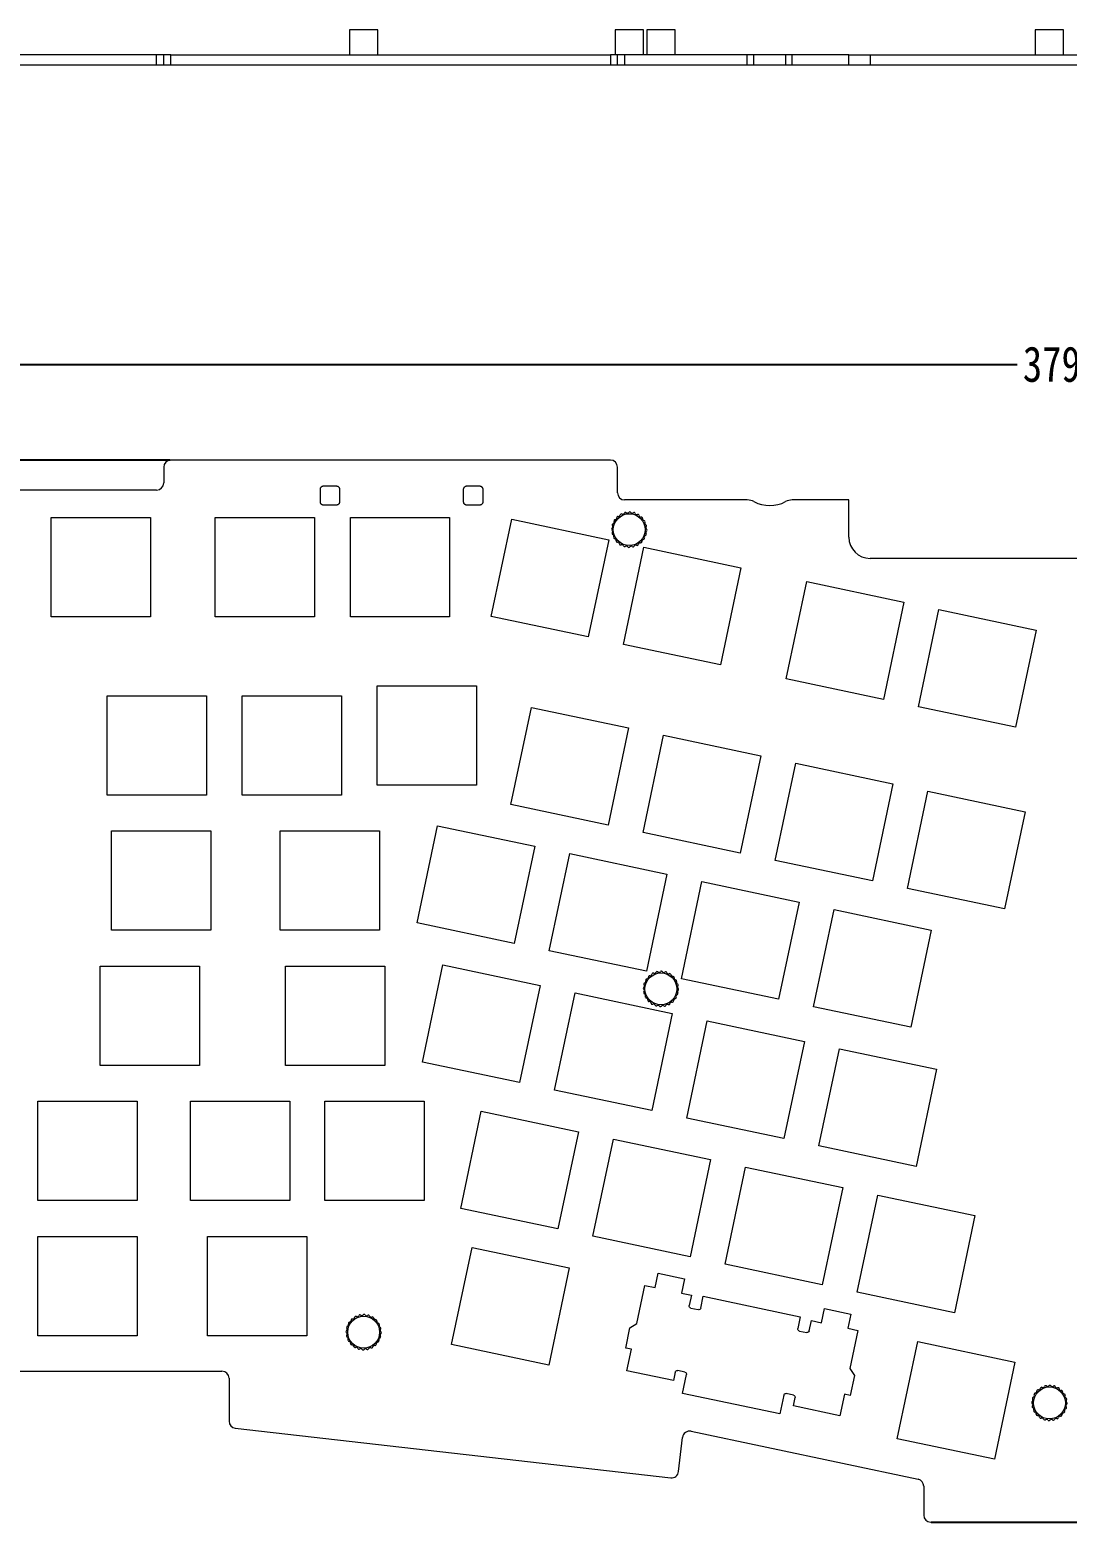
# Model space of a CAD drawing. Header units: inches. Extents: x 633 to 1402, y 68 to 485.
# Drawn here: x 748.7 to 895, y 67.8 to 278.1 of the extents above; entities that cross this region are included whole.
import ezdxf

# ---------------------------------------------------------------- set-up
doc = ezdxf.new("R2010")
doc.units = ezdxf.units.IN
doc.header["$LTSCALE"] = 2.574606
doc.header["$MEASUREMENT"] = 0
doc.header["$PDMODE"] = 3
doc.header["$PDSIZE"] = 0.3125
doc.layers.get('0').update_dxf_attribs({"linetype": 'CONTINUOUS'})
doc.layers.get('Defpoints').update_dxf_attribs({"linetype": 'CONTINUOUS'})
doc.styles.get("Standard").update_dxf_attribs({"font": 'txt', "width": 0.8})
doc.dimstyles.new('副本 STANDARD', dxfattribs={"dimtxt": 5, "dimasz": 3, "dimexe": 0.125, "dimexo": 0.0625, "dimgap": 0.09, "dimtad": 0, "dimtoh": 1, "dimzin": 4, "dimdsep": 46, "dimtxsty": 'Standard', "dimblk": '_FILLED', "dimcen": 0.09, "dimazin": 1, "dimtp": 0.01, "dimtm": 0.01, "dimtfac": 1, "dimtofl": 0, "dimtmove": 0, "dimatfit": 3, "dimldrblk": '_FILLED', "dimfxl": 1, "dimtolj": 1, "dimtzin": 4, "dimarcsym": 0})

# ---------------------------------------------------------------- blocks, each defined once
blk = doc.blocks.new('_FILLED')
at = {"color": 0, "linetype": 'ByBlock'}
blk.add_solid([(0, 0), (-1, 0.167), (-1, -0.167)], dxfattribs=at)
blk = doc.blocks.new('*D23')
at = {"color": 0, "lineweight": -2, "transparency": 16777216}
for p, q in [((714.15, 182.34), (714.15, 231.07)), ((717.15, 230.94), (887.92, 230.94)), ((1090.2, 230.94), (919.43, 230.94)), ((1093.2, 184.34), (1093.2, 231.07))]:
    blk.add_line(p, q, dxfattribs=at)
at = {"layer": 'Defpoints', "color": 0, "transparency": 16777216}
for p in [(1093.2, 230.94), (1093.2, 184.28), (714.15, 182.28)]:
    blk.add_point(p, dxfattribs=at)
at = {"color": 0, "lineweight": -2, "transparency": 16777216, "xscale": 3, "yscale": 3, "zscale": 3, "rotation": 180}
blk.add_blockref('_FILLED', (714.15, 230.94), dxfattribs=at)
at = {"color": 0, "lineweight": -2, "transparency": 16777216, "xscale": 3, "yscale": 3, "zscale": 3}
blk.add_blockref('_FILLED', (1093.2, 230.94), dxfattribs=at)
at = {"color": 0, "transparency": 16777216, "insert": (903.67, 230.94), "char_height": 5, "attachment_point": 5}
blk.add_mtext('\\A1;379.05±.15', dxfattribs=at)
blk = doc.blocks.new('*D24')
at = {"color": 0, "lineweight": -2, "transparency": 16777216}
for p, q in [((1028.6, 217.45), (1109.17, 217.45)), ((1109.05, 214.45), (1109.05, 157.36)), ((1109.05, 70.75), (1109.05, 127.85)), ((875.78, 67.75), (1109.17, 67.75))]:
    blk.add_line(p, q, dxfattribs=at)
at = {"layer": 'Defpoints', "color": 0, "transparency": 16777216}
for p in [(1028.53, 217.45), (875.71, 67.75), (1109.05, 67.75)]:
    blk.add_point(p, dxfattribs=at)
at = {"color": 0, "lineweight": -2, "transparency": 16777216, "xscale": 3, "yscale": 3, "zscale": 3}
for p, rotation in [((1109.05, 217.45), 90), ((1109.05, 67.75), 270)]:
    blk.add_blockref('_FILLED', p, dxfattribs=dict(at, rotation=rotation))
at = {"color": 0, "transparency": 16777216, "insert": (1109.05, 142.6), "char_height": 5, "attachment_point": 5, "rotation": 90}
blk.add_mtext('\\A1;149.70±.10', dxfattribs=at)
blk = doc.blocks.new('*D25')
at = {"color": 0, "lineweight": -2, "transparency": 16777216}
for p, q in [((768.47, 217.45), (698.69, 217.45)), ((698.82, 214.45), (698.82, 168.33)), ((698.82, 92.03), (698.82, 138.15)), ((720.59, 89.03), (698.69, 89.03))]:
    blk.add_line(p, q, dxfattribs=at)
at = {"layer": 'Defpoints', "color": 0, "transparency": 16777216}
for p in [(768.53, 217.45), (698.82, 89.03), (720.65, 89.03)]:
    blk.add_point(p, dxfattribs=at)
at = {"color": 0, "lineweight": -2, "transparency": 16777216, "xscale": 3, "yscale": 3, "zscale": 3}
for p, rotation in [((698.82, 217.45), 90), ((698.82, 89.03), 270)]:
    blk.add_blockref('_FILLED', p, dxfattribs=dict(at, rotation=rotation))
at = {"color": 0, "transparency": 16777216, "insert": (698.82, 153.24), "char_height": 5, "attachment_point": 5, "rotation": 90}
blk.add_mtext('\\A1;128.43±.10', dxfattribs=at)

msp = doc.modelspace()

# ---------------------------------------------------------------- linework, layer by layer
at = {"color": 7, "linetype": 'Continuous', "lineweight": 15}
for p, q in [((793.733, 278.093), (793.733, 274.593)), ((797.733, 278.093), (793.733, 278.093)), ((797.733, 274.593), (797.733, 278.093)), ((831.196, 278.093), (831.196, 274.593)), ((835.196, 278.093), (831.196, 278.093)), ((835.196, 274.593), (835.196, 278.093)), ((835.66, 278.093), (835.66, 274.593)), ((839.66, 278.093), (835.66, 278.093)), ((839.66, 274.593), (839.66, 278.093)), ((890.449, 278.093), (890.449, 274.593)), ((894.449, 278.093), (890.449, 278.093)), ((894.449, 274.593), (894.449, 278.093)), ((766.533, 274.593), (734.705, 274.593)), ((766.533, 273.093), (766.533, 274.593)), ((767.533, 273.093), (767.533, 274.593)), ((768.533, 273.093), (768.533, 274.593)), ((768.533, 274.593), (830.533, 274.593)), ((830.533, 274.593), (830.533, 273.093)), ((831.533, 273.093), (831.533, 274.593)), ((832.533, 274.593), (832.533, 273.093)), ((849.84, 274.593), (832.533, 274.593)), ((849.84, 273.093), (849.84, 274.593)), ((850.777, 273.093), (850.777, 274.593)), ((855.229, 274.593), (855.229, 273.093)), ((856.166, 273.093), (856.166, 274.593)), ((864.159, 274.593), (856.166, 274.593)), ((864.159, 273.093), (864.159, 274.593)), ((864.159, 274.593), (867.159, 274.593)), ((867.159, 274.593), (867.159, 273.093)), ((867.159, 274.593), (938.893, 274.593)), ((766.533, 273.093), (734.705, 273.093)), ((767.533, 273.093), (766.533, 273.093)), ((768.533, 273.093), (767.533, 273.093)), ((830.533, 273.093), (768.533, 273.093)), ((831.533, 273.093), (830.533, 273.093)), ((832.533, 273.093), (831.533, 273.093)), ((849.84, 273.093), (832.533, 273.093)), ((850.777, 273.093), (849.84, 273.093)), ((855.229, 273.093), (850.777, 273.093)), ((856.166, 273.093), (855.229, 273.093)), ((864.159, 273.093), (856.166, 273.093)), ((867.159, 273.093), (864.159, 273.093)), ((938.893, 273.093), (867.159, 273.093)), ((830.533, 217.454), (768.533, 217.454)), ((767.533, 216.454), (767.533, 214.226)), ((831.533, 212.826), (831.533, 216.454)), ((766.533, 213.226), (734.705, 213.226)), ((789.633, 211.554), (789.633, 213.354)), ((790.083, 213.804), (791.883, 213.804)), ((792.333, 213.354), (792.333, 211.554)), ((809.833, 211.554), (809.833, 213.354)), ((810.283, 213.804), (812.083, 213.804)), ((812.533, 213.354), (812.533, 211.554)), ((791.883, 211.104), (790.083, 211.104)), ((812.083, 211.104), (810.283, 211.104)), ((849.84, 211.826), (832.533, 211.826)), ((864.159, 211.826), (856.166, 211.826)), ((864.159, 206.596), (864.159, 211.826)), ((751.666, 209.371), (765.666, 209.371)), ((751.666, 195.371), (751.666, 209.371)), ((765.666, 209.371), (765.666, 195.371)), ((774.813, 209.371), (788.813, 209.371)), ((774.813, 195.371), (774.813, 209.371)), ((788.813, 209.371), (788.813, 195.371)), ((793.863, 209.371), (807.863, 209.371)), ((793.863, 195.371), (793.863, 209.371)), ((807.863, 209.371), (807.863, 195.371)), ((813.721, 195.409), (816.615, 209.106)), ((816.615, 209.106), (830.312, 206.212)), ((830.312, 206.212), (827.418, 192.515)), ((832.359, 191.471), (835.253, 205.168)), ((835.253, 205.168), (848.951, 202.274)), ((848.951, 202.274), (846.057, 188.577)), ((938.893, 203.596), (867.159, 203.596)), ((855.327, 186.618), (858.221, 200.316)), ((858.221, 200.316), (871.919, 197.422)), ((871.919, 197.422), (869.025, 183.724)), ((873.966, 182.68), (876.86, 196.378)), ((876.86, 196.378), (890.557, 193.484)), ((765.666, 195.371), (751.666, 195.371)), ((788.813, 195.371), (774.813, 195.371)), ((807.863, 195.371), (793.863, 195.371)), ((827.418, 192.515), (813.721, 195.409)), ((846.057, 188.577), (832.359, 191.471)), ((890.557, 193.484), (887.663, 179.786)), ((797.663, 185.636), (811.663, 185.636)), ((797.663, 171.636), (797.663, 185.636)), ((811.663, 185.636), (811.663, 171.636)), ((869.025, 183.724), (855.327, 186.618)), ((759.563, 184.226), (773.563, 184.226)), ((759.563, 170.226), (759.563, 184.226)), ((773.563, 184.226), (773.563, 170.226)), ((778.613, 184.226), (792.613, 184.226)), ((778.613, 170.226), (778.613, 184.226)), ((792.613, 184.226), (792.613, 170.226)), ((816.5, 168.898), (819.394, 182.595)), ((819.394, 182.595), (833.091, 179.701)), ((887.663, 179.786), (873.966, 182.68)), ((833.091, 179.701), (830.197, 166.004)), ((835.138, 164.96), (838.032, 178.657)), ((838.032, 178.657), (851.73, 175.763)), ((851.73, 175.763), (848.836, 162.066)), ((853.777, 161.022), (856.671, 174.72)), ((856.671, 174.72), (870.369, 171.825)), ((811.663, 171.636), (797.663, 171.636)), ((870.369, 171.825), (867.475, 158.128)), ((872.415, 157.084), (875.309, 170.782)), ((875.309, 170.782), (889.007, 167.888)), ((773.563, 170.226), (759.563, 170.226)), ((792.613, 170.226), (778.613, 170.226)), ((830.197, 166.004), (816.5, 168.898)), ((889.007, 167.888), (886.113, 154.19)), ((760.163, 165.176), (774.163, 165.176)), ((760.163, 151.176), (760.163, 165.176)), ((774.163, 165.176), (774.163, 151.176)), ((783.963, 165.176), (797.963, 165.176)), ((783.963, 151.176), (783.963, 165.176)), ((797.963, 165.176), (797.963, 151.176)), ((803.267, 152.223), (806.161, 165.921)), ((806.161, 165.921), (819.859, 163.027)), ((848.836, 162.066), (835.138, 164.96)), ((819.859, 163.027), (816.965, 149.329)), ((821.906, 148.285), (824.8, 161.983)), ((824.8, 161.983), (838.497, 159.089)), ((867.475, 158.128), (853.777, 161.022)), ((838.497, 159.089), (835.603, 145.391)), ((840.544, 144.347), (843.438, 158.045)), ((843.438, 158.045), (857.136, 155.151)), ((886.113, 154.19), (872.415, 157.084)), ((857.136, 155.151), (854.242, 141.453)), ((859.183, 140.409), (862.077, 154.107)), ((862.077, 154.107), (875.774, 151.213)), ((816.965, 149.329), (803.267, 152.223)), ((774.163, 151.176), (760.163, 151.176)), ((797.963, 151.176), (783.963, 151.176)), ((875.774, 151.213), (872.88, 137.515)), ((835.603, 145.391), (821.906, 148.285)), ((758.563, 146.126), (772.563, 146.126)), ((758.563, 132.126), (758.563, 146.126)), ((772.563, 146.126), (772.563, 132.126)), ((784.733, 146.126), (798.733, 146.126)), ((784.733, 132.126), (784.733, 146.126)), ((798.733, 146.126), (798.733, 132.126)), ((804.025, 132.592), (806.919, 146.29)), ((806.919, 146.29), (820.617, 143.396)), ((820.617, 143.396), (817.723, 129.698)), ((854.242, 141.453), (840.544, 144.347)), ((822.664, 128.654), (825.558, 142.352)), ((825.558, 142.352), (839.256, 139.458)), ((839.256, 139.458), (836.362, 125.76)), ((872.88, 137.515), (859.183, 140.409)), ((841.303, 124.716), (844.197, 138.414)), ((844.197, 138.414), (857.894, 135.52)), ((857.894, 135.52), (855, 121.822)), ((817.723, 129.698), (804.025, 132.592)), ((859.941, 120.778), (862.835, 134.476)), ((862.835, 134.476), (876.533, 131.582)), ((772.563, 132.126), (758.563, 132.126)), ((798.733, 132.126), (784.733, 132.126)), ((876.533, 131.582), (873.639, 117.884)), ((836.362, 125.76), (822.664, 128.654)), ((790.263, 127.076), (804.263, 127.076)), ((790.263, 113.076), (790.263, 127.076)), ((804.263, 127.076), (804.263, 113.076)), ((809.431, 111.98), (812.325, 125.677)), ((812.325, 125.677), (826.023, 122.783)), ((855, 121.822), (841.303, 124.716)), ((826.023, 122.783), (823.129, 109.086)), ((828.07, 108.042), (830.964, 121.739)), ((830.964, 121.739), (844.661, 118.845)), ((873.639, 117.884), (859.941, 120.778)), ((844.661, 118.845), (841.767, 105.148)), ((846.708, 104.104), (849.602, 117.801)), ((849.602, 117.801), (863.3, 114.907)), ((863.3, 114.907), (860.406, 101.21)), ((865.347, 100.166), (868.241, 113.863)), ((868.241, 113.863), (881.938, 110.969)), ((804.263, 113.076), (790.263, 113.076)), ((823.129, 109.086), (809.431, 111.98)), ((881.938, 110.969), (879.044, 97.272)), ((749.783, 108.026), (763.783, 108.026)), ((749.783, 94.026), (749.783, 108.026)), ((763.783, 108.026), (763.783, 94.026)), ((773.733, 108.026), (787.733, 108.026)), ((773.733, 94.026), (773.733, 108.026)), ((787.733, 108.026), (787.733, 94.026)), ((841.767, 105.148), (828.07, 108.042)), ((808.133, 92.783), (811.027, 106.481)), ((811.027, 106.481), (824.725, 103.587)), ((824.725, 103.587), (821.831, 89.889)), ((860.406, 101.21), (846.708, 104.104)), ((834.273, 95.769), (835.405, 101.126)), ((835.405, 101.126), (836.824, 100.826)), ((836.824, 100.826), (837.247, 102.832)), ((837.247, 102.832), (840.965, 102.046)), ((840.965, 102.046), (840.542, 100.041)), ((840.542, 100.041), (841.96, 99.741)), ((841.96, 99.741), (841.65, 98.273)), ((843.264, 97.932), (843.616, 99.596)), ((843.616, 99.596), (857.314, 96.702)), ((879.044, 97.272), (865.347, 100.166)), ((841.882, 97.918), (842.909, 97.701)), ((860.305, 95.865), (860.729, 97.871)), ((860.729, 97.871), (864.447, 97.085)), ((864.447, 97.085), (864.023, 95.08)), ((832.696, 92.295), (833.295, 95.133)), ((833.295, 95.133), (834.273, 95.769)), ((857.314, 96.702), (856.962, 95.038)), ((857.194, 94.683), (858.221, 94.466)), ((858.576, 94.697), (858.887, 96.165)), ((858.887, 96.165), (860.305, 95.865)), ((864.023, 95.08), (865.442, 94.78)), ((865.442, 94.78), (864.31, 89.423)), ((763.783, 94.026), (749.783, 94.026)), ((787.733, 94.026), (773.733, 94.026)), ((821.831, 89.889), (808.133, 92.783)), ((870.989, 79.503), (873.883, 93.201)), ((873.883, 93.201), (887.58, 90.307)), ((833.503, 92.125), (832.696, 92.295)), ((832.862, 89.092), (833.503, 92.125)), ((720.648, 89.026), (775.748, 89.026)), ((839.418, 87.707), (832.862, 89.092)), ((839.666, 88.881), (839.418, 87.707)), ((841.049, 88.895), (840.021, 89.112)), ((840.722, 85.898), (841.28, 88.54)), ((864.31, 89.423), (864.947, 88.445)), ((864.947, 88.445), (864.347, 85.608)), ((887.58, 90.307), (884.686, 76.609)), ((776.748, 88.026), (776.748, 81.988)), ((854.419, 83.004), (840.722, 85.898)), ((854.978, 85.646), (854.419, 83.004)), ((856.36, 85.66), (855.333, 85.877)), ((856.344, 84.13), (856.592, 85.305)), ((863.54, 85.779), (862.899, 82.745)), ((864.347, 85.608), (863.54, 85.779)), ((862.899, 82.745), (856.344, 84.13)), ((777.635, 80.995), (839.045, 73.998)), ((841.906, 80.559), (873.928, 73.794)), ((840.152, 74.878), (840.701, 79.695)), ((884.686, 76.609), (870.989, 79.503)), ((874.713, 72.817), (874.713, 68.751)), ((875.713, 67.751), (914.413, 67.751))]:
    msp.add_line(p, q, dxfattribs=at)
at = {"color": 1, "linetype": 'Continuous', "lineweight": 15}
for p, q in [((749.783, 113.076), (749.783, 127.076)), ((749.783, 127.076), (763.783, 127.076)), ((763.783, 127.076), (763.783, 113.076)), ((771.313, 127.076), (785.313, 127.076)), ((771.313, 113.076), (771.313, 127.076)), ((785.313, 127.076), (785.313, 113.076)), ((763.783, 113.076), (749.783, 113.076)), ((785.313, 113.076), (771.313, 113.076))]:
    msp.add_line(p, q, dxfattribs=at)
at = {"color": 7, "linetype": 'Continuous', "lineweight": 15}
for centre in [(833.196, 207.647), (837.66, 142.912), (795.733, 94.526), (892.449, 84.551)]:
    msp.add_circle(centre, 2.25, dxfattribs=at)
for centre, radius, start, end in [((768.533, 216.454), 1, 90, 180), ((830.533, 216.454), 1, 0, 90), ((766.533, 214.226), 1, 270, 0), ((832.533, 212.826), 1, 180, 270), ((849.84, 209.826), 2, 62.05466, 90), ((853.003, 215.789), 4.75, 242.05466, 297.94534), ((856.166, 209.826), 2, 90, 117.94534), ((830.997, 208.321), 0.2, 167.54107, 215.21961), ((830.988, 208.293), 0.2, 111.46399, 159.14253), ((830.824, 208.711), 0.25, 291.46399, 20.21961), ((831.246, 208.867), 0.2, 152.54107, 200.21961), ((831.231, 208.842), 0.2, 96.46399, 144.14253), ((831.18, 209.289), 0.25, 276.46399, 5.21961), ((831.628, 209.33), 0.2, 137.54107, 185.21961), ((831.607, 209.31), 0.2, 81.46399, 129.14253), ((831.674, 209.755), 0.25, 261.46399, 350.21961), ((832.117, 209.678), 0.2, 122.54107, 170.21961), ((832.091, 209.665), 0.2, 66.46399, 114.14253), ((832.271, 210.077), 0.25, 246.46399, 335.21961), ((832.68, 209.889), 0.2, 107.54107, 155.21961), ((832.651, 209.882), 0.2, 51.46399, 99.14253), ((832.931, 210.234), 0.25, 231.46399, 320.21961), ((833.277, 209.946), 0.2, 92.54107, 140.21961), ((833.248, 209.947), 0.2, 36.46399, 84.14253), ((833.61, 210.214), 0.25, 216.46399, 305.21961), ((833.869, 209.846), 0.2, 77.54107, 125.21961), ((833.841, 209.855), 0.2, 21.46399, 69.14253), ((834.26, 210.02), 0.25, 201.46399, 290.21961), ((834.416, 209.597), 0.2, 62.54107, 110.21961), ((834.391, 209.613), 0.2, 6.46399, 54.14253), ((834.838, 209.663), 0.25, 186.46399, 275.21961), ((834.879, 209.215), 0.2, 47.54107, 95.21961), ((834.859, 209.236), 0.2, 351.46399, 39.14253), ((835.304, 209.17), 0.25, 171.46399, 260.21961), ((835.227, 208.726), 0.2, 32.54107, 80.21961), ((835.626, 208.572), 0.25, 156.46399, 245.21961), ((835.213, 208.752), 0.2, 336.46399, 24.14253), ((835.437, 208.164), 0.2, 17.54107, 65.21961), ((830.897, 207.699), 0.2, 126.46399, 174.14253), ((830.898, 207.728), 0.2, 182.54107, 230.21961), ((830.962, 207.102), 0.2, 141.46399, 189.14253), ((830.955, 207.131), 0.2, 197.54107, 245.21961), ((830.61, 207.383), 0.25, 321.46399, 50.21961), ((830.629, 208.061), 0.25, 306.46399, 35.21961), ((830.766, 206.722), 0.25, 336.46399, 65.21961), ((831.179, 206.543), 0.2, 156.46399, 204.14253), ((831.165, 206.568), 0.2, 212.54107, 260.21961), ((831.088, 206.125), 0.25, 351.46399, 80.21961), ((835.212, 206.005), 0.25, 96.46399, 185.21961), ((835.162, 206.453), 0.2, 276.46399, 324.14253), ((835.568, 206.583), 0.25, 111.46399, 200.21961), ((835.146, 206.428), 0.2, 332.54107, 20.21961), ((835.404, 207.002), 0.2, 291.46399, 339.14253), ((835.763, 207.233), 0.25, 126.46399, 215.21961), ((835.783, 207.912), 0.25, 141.46399, 230.21961), ((835.395, 206.974), 0.2, 347.54107, 35.21961), ((835.431, 208.192), 0.2, 321.46399, 9.14253), ((835.496, 207.595), 0.2, 306.46399, 354.14253), ((835.495, 207.566), 0.2, 2.54107, 50.21961), ((867.159, 206.596), 3, 180, 270), ((831.533, 206.058), 0.2, 171.46399, 219.14253), ((831.513, 206.079), 0.2, 227.54107, 275.21961), ((831.554, 205.631), 0.25, 6.46399, 95.21961), ((832.001, 205.682), 0.2, 186.46399, 234.14253), ((831.977, 205.697), 0.2, 242.54107, 290.21961), ((832.132, 205.275), 0.25, 21.46399, 110.21961), ((832.551, 205.44), 0.2, 201.46399, 249.14253), ((832.523, 205.448), 0.2, 257.54107, 305.21961), ((832.782, 205.08), 0.25, 36.46399, 125.21961), ((833.144, 205.348), 0.2, 216.46399, 264.14253), ((833.115, 205.349), 0.2, 272.54107, 320.21961), ((833.461, 205.061), 0.25, 51.46399, 140.21961), ((833.741, 205.413), 0.2, 231.46399, 279.14253), ((833.713, 205.406), 0.2, 287.54107, 335.21961), ((834.121, 205.217), 0.25, 66.46399, 155.21961), ((834.301, 205.63), 0.2, 246.46399, 294.14253), ((834.275, 205.616), 0.2, 302.54107, 350.21961), ((834.719, 205.54), 0.25, 81.46399, 170.21961), ((834.785, 205.985), 0.2, 261.46399, 309.14253), ((834.764, 205.965), 0.2, 317.54107, 5.21961), ((836.735, 145.342), 0.25, 246.46399, 335.21961), ((837.144, 145.154), 0.2, 107.54107, 155.21961), ((837.115, 145.147), 0.2, 51.46399, 99.14253), ((837.396, 145.499), 0.25, 231.46399, 320.21961), ((837.741, 145.211), 0.2, 92.54107, 140.21961), ((837.712, 145.212), 0.2, 36.46399, 84.14253), ((838.074, 145.479), 0.25, 216.46399, 305.21961), ((838.334, 145.112), 0.2, 77.54107, 125.21961), ((838.306, 145.12), 0.2, 21.46399, 69.14253), ((838.724, 145.285), 0.25, 201.46399, 290.21961), ((835.361, 142.964), 0.2, 126.46399, 174.14253), ((835.093, 143.326), 0.25, 306.46399, 35.21961), ((835.461, 143.586), 0.2, 167.54107, 215.21961), ((835.453, 143.558), 0.2, 111.46399, 159.14253), ((835.288, 143.976), 0.25, 291.46399, 20.21961), ((835.71, 144.132), 0.2, 152.54107, 200.21961), ((835.695, 144.107), 0.2, 96.46399, 144.14253), ((835.644, 144.554), 0.25, 276.46399, 5.21961), ((836.092, 144.595), 0.2, 137.54107, 185.21961), ((836.071, 144.575), 0.2, 81.46399, 129.14253), ((836.138, 145.02), 0.25, 261.46399, 350.21961), ((836.581, 144.944), 0.2, 122.54107, 170.21961), ((836.556, 144.93), 0.2, 66.46399, 114.14253), ((838.88, 144.862), 0.2, 62.54107, 110.21961), ((838.855, 144.878), 0.2, 6.46399, 54.14253), ((839.302, 144.928), 0.25, 186.46399, 275.21961), ((839.343, 144.48), 0.2, 47.54107, 95.21961), ((839.323, 144.502), 0.2, 351.46399, 39.14253), ((839.768, 144.435), 0.25, 171.46399, 260.21961), ((839.691, 143.991), 0.2, 32.54107, 80.21961), ((840.09, 143.837), 0.25, 156.46399, 245.21961), ((839.678, 144.017), 0.2, 336.46399, 24.14253), ((839.902, 143.429), 0.2, 17.54107, 65.21961), ((840.247, 143.177), 0.25, 141.46399, 230.21961), ((839.895, 143.457), 0.2, 321.46399, 9.14253), ((835.362, 142.994), 0.2, 182.54107, 230.21961), ((835.426, 142.367), 0.2, 141.46399, 189.14253), ((835.419, 142.396), 0.2, 197.54107, 245.21961), ((835.074, 142.648), 0.25, 321.46399, 50.21961), ((835.23, 141.987), 0.25, 336.46399, 65.21961), ((835.643, 141.808), 0.2, 156.46399, 204.14253), ((835.629, 141.833), 0.2, 212.54107, 260.21961), ((835.553, 141.39), 0.25, 351.46399, 80.21961), ((835.998, 141.323), 0.2, 171.46399, 219.14253), ((835.978, 141.344), 0.2, 227.54107, 275.21961), ((836.018, 140.896), 0.25, 6.46399, 95.21961), ((839.183, 140.805), 0.25, 81.46399, 170.21961), ((839.249, 141.25), 0.2, 261.46399, 309.14253), ((839.228, 141.23), 0.2, 317.54107, 5.21961), ((839.676, 141.271), 0.25, 96.46399, 185.21961), ((839.626, 141.718), 0.2, 276.46399, 324.14253), ((840.033, 141.848), 0.25, 111.46399, 200.21961), ((839.61, 141.693), 0.2, 332.54107, 20.21961), ((839.868, 142.267), 0.2, 291.46399, 339.14253), ((840.227, 142.499), 0.25, 126.46399, 215.21961), ((839.859, 142.239), 0.2, 347.54107, 35.21961), ((839.96, 142.86), 0.2, 306.46399, 354.14253), ((839.959, 142.831), 0.2, 2.54107, 50.21961), ((836.466, 140.947), 0.2, 186.46399, 234.14253), ((836.441, 140.962), 0.2, 242.54107, 290.21961), ((836.596, 140.54), 0.25, 21.46399, 110.21961), ((837.015, 140.705), 0.2, 201.46399, 249.14253), ((836.987, 140.713), 0.2, 257.54107, 305.21961), ((837.246, 140.345), 0.25, 36.46399, 125.21961), ((837.608, 140.613), 0.2, 216.46399, 264.14253), ((837.579, 140.614), 0.2, 272.54107, 320.21961), ((837.925, 140.326), 0.25, 51.46399, 140.21961), ((838.205, 140.678), 0.2, 231.46399, 279.14253), ((838.177, 140.671), 0.2, 287.54107, 335.21961), ((838.585, 140.482), 0.25, 66.46399, 155.21961), ((838.765, 140.895), 0.2, 246.46399, 294.14253), ((838.739, 140.881), 0.2, 302.54107, 350.21961), ((794.808, 96.956), 0.25, 246.46399, 335.21961), ((795.217, 96.767), 0.2, 107.54107, 155.21961), ((795.188, 96.76), 0.2, 51.46399, 99.14253), ((795.469, 97.112), 0.25, 231.46399, 320.21961), ((795.815, 96.824), 0.2, 92.54107, 140.21961), ((795.785, 96.825), 0.2, 36.46399, 84.14253), ((796.147, 97.093), 0.25, 216.46399, 305.21961), ((796.407, 96.725), 0.2, 77.54107, 125.21961), ((796.379, 96.733), 0.2, 21.46399, 69.14253), ((796.797, 96.898), 0.25, 201.46399, 290.21961), ((793.434, 94.578), 0.2, 126.46399, 174.14253), ((793.166, 94.94), 0.25, 306.46399, 35.21961), ((793.534, 95.199), 0.2, 167.54107, 215.21961), ((793.526, 95.171), 0.2, 111.46399, 159.14253), ((793.361, 95.59), 0.25, 291.46399, 20.21961), ((793.783, 95.745), 0.2, 152.54107, 200.21961), ((793.768, 95.72), 0.2, 96.46399, 144.14253), ((793.717, 96.168), 0.25, 276.46399, 5.21961), ((794.165, 96.208), 0.2, 137.54107, 185.21961), ((794.144, 96.188), 0.2, 81.46399, 129.14253), ((794.211, 96.633), 0.25, 261.46399, 350.21961), ((794.654, 96.557), 0.2, 122.54107, 170.21961), ((794.629, 96.543), 0.2, 66.46399, 114.14253), ((796.953, 96.476), 0.2, 62.54107, 110.21961), ((796.928, 96.491), 0.2, 6.46399, 54.14253), ((797.375, 96.542), 0.25, 186.46399, 275.21961), ((797.416, 96.094), 0.2, 47.54107, 95.21961), ((797.396, 96.115), 0.2, 351.46399, 39.14253), ((797.841, 96.048), 0.25, 171.46399, 260.21961), ((797.765, 95.605), 0.2, 32.54107, 80.21961), ((798.163, 95.451), 0.25, 156.46399, 245.21961), ((797.751, 95.63), 0.2, 336.46399, 24.14253), ((797.975, 95.042), 0.2, 17.54107, 65.21961), ((798.32, 94.79), 0.25, 141.46399, 230.21961), ((797.968, 95.071), 0.2, 321.46399, 9.14253), ((793.435, 94.607), 0.2, 182.54107, 230.21961), ((793.499, 93.981), 0.2, 141.46399, 189.14253), ((793.492, 94.009), 0.2, 197.54107, 245.21961), ((793.147, 94.261), 0.25, 321.46399, 50.21961), ((793.303, 93.601), 0.25, 336.46399, 65.21961), ((793.716, 93.421), 0.2, 156.46399, 204.14253), ((793.702, 93.447), 0.2, 212.54107, 260.21961), ((793.626, 93.003), 0.25, 351.46399, 80.21961), ((794.071, 92.937), 0.2, 171.46399, 219.14253), ((794.051, 92.958), 0.2, 227.54107, 275.21961), ((794.092, 92.51), 0.25, 6.46399, 95.21961), ((797.256, 92.418), 0.25, 81.46399, 170.21961), ((797.323, 92.863), 0.2, 261.46399, 309.14253), ((797.301, 92.843), 0.2, 317.54107, 5.21961), ((797.749, 92.884), 0.25, 96.46399, 185.21961), ((797.699, 93.331), 0.2, 276.46399, 324.14253), ((798.106, 93.462), 0.25, 111.46399, 200.21961), ((797.683, 93.306), 0.2, 332.54107, 20.21961), ((797.941, 93.88), 0.2, 291.46399, 339.14253), ((798.3, 94.112), 0.25, 126.46399, 215.21961), ((797.933, 93.852), 0.2, 347.54107, 35.21961), ((798.033, 94.474), 0.2, 306.46399, 354.14253), ((798.032, 94.445), 0.2, 2.54107, 50.21961), ((794.539, 92.56), 0.2, 186.46399, 234.14253), ((794.514, 92.576), 0.2, 242.54107, 290.21961), ((794.669, 92.153), 0.25, 21.46399, 110.21961), ((795.088, 92.318), 0.2, 201.46399, 249.14253), ((795.06, 92.326), 0.2, 257.54107, 305.21961), ((795.32, 91.959), 0.25, 36.46399, 125.21961), ((795.681, 92.226), 0.2, 216.46399, 264.14253), ((795.652, 92.227), 0.2, 272.54107, 320.21961), ((795.998, 91.939), 0.25, 51.46399, 140.21961), ((796.278, 92.291), 0.2, 231.46399, 279.14253), ((796.25, 92.284), 0.2, 287.54107, 335.21961), ((796.658, 92.096), 0.25, 66.46399, 155.21961), ((796.838, 92.508), 0.2, 246.46399, 294.14253), ((796.812, 92.495), 0.2, 302.54107, 350.21961), ((775.748, 88.026), 1, 0, 90), ((890.882, 86.234), 0.2, 137.54107, 185.21961), ((890.86, 86.214), 0.2, 81.46399, 129.14253), ((890.927, 86.659), 0.25, 261.46399, 350.21961), ((891.371, 86.583), 0.2, 122.54107, 170.21961), ((891.345, 86.569), 0.2, 66.46399, 114.14253), ((891.524, 86.981), 0.25, 246.46399, 335.21961), ((891.933, 86.793), 0.2, 107.54107, 155.21961), ((891.905, 86.786), 0.2, 51.46399, 99.14253), ((892.185, 87.138), 0.25, 231.46399, 320.21961), ((892.531, 86.85), 0.2, 92.54107, 140.21961), ((892.501, 86.851), 0.2, 36.46399, 84.14253), ((892.863, 87.118), 0.25, 216.46399, 305.21961), ((893.123, 86.751), 0.2, 77.54107, 125.21961), ((893.095, 86.759), 0.2, 21.46399, 69.14253), ((893.514, 86.924), 0.25, 201.46399, 290.21961), ((893.669, 86.501), 0.2, 62.54107, 110.21961), ((893.644, 86.517), 0.2, 6.46399, 54.14253), ((894.091, 86.568), 0.25, 186.46399, 275.21961), ((894.132, 86.119), 0.2, 47.54107, 95.21961), ((894.112, 86.141), 0.2, 351.46399, 39.14253), ((890.15, 84.603), 0.2, 126.46399, 174.14253), ((890.151, 84.633), 0.2, 182.54107, 230.21961), ((889.863, 84.287), 0.25, 321.46399, 50.21961), ((889.883, 84.965), 0.25, 306.46399, 35.21961), ((890.25, 85.225), 0.2, 167.54107, 215.21961), ((890.242, 85.197), 0.2, 111.46399, 159.14253), ((890.077, 85.616), 0.25, 291.46399, 20.21961), ((890.499, 85.771), 0.2, 152.54107, 200.21961), ((890.484, 85.746), 0.2, 96.46399, 144.14253), ((890.433, 86.193), 0.25, 276.46399, 5.21961), ((894.557, 86.074), 0.25, 171.46399, 260.21961), ((894.481, 85.63), 0.2, 32.54107, 80.21961), ((894.879, 85.477), 0.25, 156.46399, 245.21961), ((894.467, 85.656), 0.2, 336.46399, 24.14253), ((895.016, 84.138), 0.25, 126.46399, 215.21961), ((894.691, 85.068), 0.2, 17.54107, 65.21961), ((895.036, 84.816), 0.25, 141.46399, 230.21961), ((894.684, 85.096), 0.2, 321.46399, 9.14253), ((894.749, 84.5), 0.2, 306.46399, 354.14253), ((894.748, 84.47), 0.2, 2.54107, 50.21961), ((890.215, 84.006), 0.2, 141.46399, 189.14253), ((890.208, 84.035), 0.2, 197.54107, 245.21961), ((890.02, 83.626), 0.25, 336.46399, 65.21961), ((890.432, 83.447), 0.2, 156.46399, 204.14253), ((890.418, 83.472), 0.2, 212.54107, 260.21961), ((890.342, 83.029), 0.25, 351.46399, 80.21961), ((890.787, 82.962), 0.2, 171.46399, 219.14253), ((890.767, 82.984), 0.2, 227.54107, 275.21961), ((890.808, 82.535), 0.25, 6.46399, 95.21961), ((891.255, 82.586), 0.2, 186.46399, 234.14253), ((891.23, 82.601), 0.2, 242.54107, 290.21961), ((891.385, 82.179), 0.25, 21.46399, 110.21961), ((891.804, 82.344), 0.2, 201.46399, 249.14253), ((891.776, 82.352), 0.2, 257.54107, 305.21961), ((892.036, 81.985), 0.25, 36.46399, 125.21961), ((892.398, 82.252), 0.2, 216.46399, 264.14253), ((892.368, 82.253), 0.2, 272.54107, 320.21961), ((892.714, 81.965), 0.25, 51.46399, 140.21961), ((892.994, 82.317), 0.2, 231.46399, 279.14253), ((892.966, 82.31), 0.2, 287.54107, 335.21961), ((893.375, 82.122), 0.25, 66.46399, 155.21961), ((893.554, 82.534), 0.2, 246.46399, 294.14253), ((893.528, 82.52), 0.2, 302.54107, 350.21961), ((893.972, 82.444), 0.25, 81.46399, 170.21961), ((894.039, 82.889), 0.2, 261.46399, 309.14253), ((894.017, 82.869), 0.2, 317.54107, 5.21961), ((894.466, 82.91), 0.25, 96.46399, 185.21961), ((894.415, 83.357), 0.2, 276.46399, 324.14253), ((894.822, 83.487), 0.25, 111.46399, 200.21961), ((894.4, 83.332), 0.2, 332.54107, 20.21961), ((894.657, 83.906), 0.2, 291.46399, 339.14253), ((894.649, 83.878), 0.2, 347.54107, 35.21961), ((777.748, 81.988), 1, 180, 263.5), ((841.694, 79.582), 1, 77.74497, 173.5), ((839.158, 74.991), 1, 263.5, 353.5), ((873.713, 72.817), 1, 0, 77.57189), ((875.713, 68.751), 1, 180, 270)]:
    msp.add_arc(centre, radius, start, end, dxfattribs=at)
for points, knots in [([(767.533, 274.593), (767.532, 274.593), (767.531, 274.593), (767.517, 274.593), (767.495, 274.593), (767.452, 274.593), (767.375, 274.593), (767.245, 274.593), (767.086, 274.593), (766.908, 274.593), (766.722, 274.593), (766.596, 274.593), (766.533, 274.593)], [0, 0, 0, 0, 0.060259, 0.1200207, 0.1798243, 0.2402078, 0.3699983, 0.5001303, 0.629921, 0.7600531, 0.8799433, 1, 1, 1, 1]), ([(768.533, 274.593), (768.271, 274.593), (768.011, 274.593), (767.641, 274.593), (767.533, 274.593), (767.533, 274.593)], [0, 0, 0, 0, 0.5, 0.5, 1, 1, 1, 1]), ([(831.533, 274.593), (831.533, 274.593), (831.425, 274.593), (831.055, 274.593), (830.795, 274.593), (830.533, 274.593)], [0, 0, 0, 0, 0.5, 0.5, 1, 1, 1, 1]), ([(832.533, 274.593), (832.502, 274.593), (832.439, 274.593), (832.346, 274.593), (832.254, 274.593), (832.13, 274.593), (831.98, 274.593), (831.821, 274.593), (831.691, 274.593), (831.6, 274.593), (831.543, 274.593), (831.536, 274.593), (831.533, 274.593)], [0, 0, 0, 0, 0.060259, 0.1200207, 0.1798243, 0.2402078, 0.3699983, 0.5001303, 0.629921, 0.7600531, 0.8799433, 1, 1, 1, 1]), ([(855.229, 274.593), (855.161, 274.593), (855.026, 274.593), (854.817, 274.593), (854.604, 274.593), (854.388, 274.593), (854.052, 274.593), (853.591, 274.593), (853.003, 274.593), (852.415, 274.593), (851.904, 274.593), (851.473, 274.593), (851.117, 274.593), (850.891, 274.593), (850.777, 274.593)], [0, 0, 0, 0, 0.0493574, 0.0985525, 0.1476993, 0.196912, 0.2463047, 0.373107, 0.5000206, 0.6268229, 0.7537365, 0.8358882, 0.9177994, 1, 1, 1, 1]), ([(789.633, 213.354), (789.634, 213.373), (789.635, 213.41), (789.646, 213.466), (789.667, 213.531), (789.704, 213.602), (789.762, 213.674), (789.834, 213.733), (789.914, 213.774), (789.998, 213.799), (790.055, 213.802), (790.083, 213.804)], [0, 0, 0, 0, 0.0795968, 0.1592228, 0.2401291, 0.3686016, 0.5000689, 0.6285428, 0.7600114, 0.8792821, 1, 1, 1, 1]), ([(791.883, 213.804), (791.902, 213.803), (791.939, 213.802), (791.995, 213.791), (792.06, 213.77), (792.132, 213.733), (792.203, 213.675), (792.262, 213.603), (792.303, 213.523), (792.329, 213.439), (792.332, 213.382), (792.333, 213.354)], [0, 0, 0, 0, 0.0795968, 0.1592228, 0.2401291, 0.3686016, 0.5000689, 0.6285428, 0.7600114, 0.8792821, 1, 1, 1, 1]), ([(809.833, 213.354), (809.834, 213.373), (809.835, 213.41), (809.846, 213.466), (809.867, 213.531), (809.904, 213.602), (809.962, 213.674), (810.034, 213.733), (810.114, 213.774), (810.198, 213.799), (810.254, 213.802), (810.283, 213.804)], [0, 0, 0, 0, 0.0795968, 0.1592228, 0.2401291, 0.3686016, 0.5000689, 0.6285428, 0.7600114, 0.8792821, 1, 1, 1, 1]), ([(812.083, 213.804), (812.102, 213.803), (812.139, 213.802), (812.195, 213.791), (812.26, 213.77), (812.331, 213.733), (812.403, 213.675), (812.462, 213.603), (812.503, 213.523), (812.529, 213.439), (812.531, 213.382), (812.533, 213.354)], [0, 0, 0, 0, 0.07959676, 0.1592228, 0.24012907, 0.3686016, 0.50006889, 0.62854276, 0.7600114, 0.87928211, 1, 1, 1, 1]), ([(790.083, 211.104), (790.065, 211.104), (790.027, 211.106), (789.971, 211.117), (789.907, 211.138), (789.835, 211.175), (789.763, 211.233), (789.704, 211.305), (789.664, 211.384), (789.638, 211.469), (789.635, 211.525), (789.633, 211.554)], [0, 0, 0, 0, 0.0795968, 0.1592228, 0.2401291, 0.3686016, 0.5000689, 0.6285428, 0.7600114, 0.8792821, 1, 1, 1, 1]), ([(792.333, 211.554), (792.333, 211.535), (792.331, 211.498), (792.32, 211.442), (792.299, 211.377), (792.262, 211.305), (792.204, 211.234), (792.132, 211.175), (792.053, 211.134), (791.968, 211.108), (791.912, 211.105), (791.883, 211.104)], [0, 0, 0, 0, 0.0795968, 0.1592228, 0.2401291, 0.3686016, 0.5000689, 0.6285428, 0.7600114, 0.8792821, 1, 1, 1, 1]), ([(810.283, 211.104), (810.264, 211.104), (810.227, 211.106), (810.171, 211.117), (810.106, 211.138), (810.034, 211.175), (809.963, 211.233), (809.904, 211.305), (809.863, 211.384), (809.837, 211.469), (809.834, 211.525), (809.833, 211.554)], [0, 0, 0, 0, 0.0795968, 0.1592228, 0.2401291, 0.3686016, 0.5000689, 0.6285428, 0.7600114, 0.8792821, 1, 1, 1, 1]), ([(812.533, 211.554), (812.532, 211.535), (812.531, 211.498), (812.52, 211.442), (812.499, 211.377), (812.462, 211.305), (812.404, 211.234), (812.332, 211.175), (812.252, 211.134), (812.168, 211.108), (812.111, 211.105), (812.083, 211.104)], [0, 0, 0, 0, 0.07959676, 0.1592228, 0.24012907, 0.3686016, 0.50006889, 0.62854276, 0.7600114, 0.87928211, 1, 1, 1, 1]), ([(841.882, 97.918), (841.805, 97.934), (841.735, 97.982), (841.649, 98.113), (841.634, 98.197), (841.65, 98.273)], [0, 0, 0, 0, 0.5, 0.5, 1, 1, 1, 1]), ([(843.264, 97.932), (843.248, 97.855), (843.2, 97.786), (843.069, 97.7), (842.986, 97.685), (842.909, 97.701)], [0, 0, 0, 0, 0.5, 0.5, 1, 1, 1, 1]), ([(857.194, 94.683), (857.117, 94.699), (857.047, 94.747), (856.961, 94.878), (856.946, 94.961), (856.962, 95.038)], [0, 0, 0, 0, 0.5, 0.5, 1, 1, 1, 1]), ([(858.576, 94.697), (858.56, 94.62), (858.512, 94.551), (858.381, 94.465), (858.298, 94.449), (858.221, 94.466)], [0, 0, 0, 0, 0.5, 0.5, 1, 1, 1, 1]), ([(839.666, 88.881), (839.682, 88.958), (839.73, 89.027), (839.861, 89.113), (839.944, 89.128), (840.021, 89.112)], [0, 0, 0, 0, 0.5, 0.5, 1, 1, 1, 1]), ([(841.049, 88.895), (841.125, 88.879), (841.195, 88.831), (841.281, 88.7), (841.296, 88.617), (841.28, 88.54)], [0, 0, 0, 0, 0.5, 0.5, 1, 1, 1, 1]), ([(854.978, 85.646), (854.994, 85.722), (855.042, 85.792), (855.173, 85.878), (855.256, 85.893), (855.333, 85.877)], [0, 0, 0, 0, 0.5, 0.5, 1, 1, 1, 1]), ([(856.36, 85.66), (856.437, 85.644), (856.507, 85.596), (856.593, 85.464), (856.608, 85.381), (856.592, 85.305)], [0, 0, 0, 0, 0.5, 0.5, 1, 1, 1, 1])]:
    msp.add_open_spline(points, degree=3, knots=knots, dxfattribs=at)
for points in [[(850.777, 274.593), (850.49, 274.593), (850.165, 274.593), (849.84, 274.593)], [(856.166, 274.593), (855.841, 274.593), (855.516, 274.593), (855.229, 274.593)]]:
    msp.add_open_spline(points, degree=3, dxfattribs=at)

# ---------------------------------------------------------------- dimensions: what is measured, and where the dimension line sits
at = {"color": 3}
dim = msp.add_linear_dim(base=(1093.198, 230.944), p1=(714.148, 182.276), p2=(1093.198, 184.276), dimstyle='副本 STANDARD', override={"dimtol": 1, "dimtp": 0.15, "dimtm": 0.15}, dxfattribs=at)
dim.commit()
dim.dimension.update_dxf_attribs({"geometry": '*D23', "text_midpoint": (903.673, 230.944)})
for base, p1, p2, picture, middle in [((698.819, 89.026), (768.533, 217.454), (720.648, 89.026), '*D25', (698.819, 153.24)), ((1109.045, 67.751), (1028.533, 217.454), (875.713, 67.751), '*D24', (1109.045, 142.602))]:
    dim = msp.add_linear_dim(base=base, p1=p1, p2=p2, angle=90, dimstyle='副本 STANDARD', override={"dimtol": 1, "dimtp": 0.1, "dimtm": 0.1}, dxfattribs=at)
    dim.commit()
    dim.dimension.update_dxf_attribs({"geometry": picture, "text_midpoint": middle})

doc.saveas('drawing.dxf')
